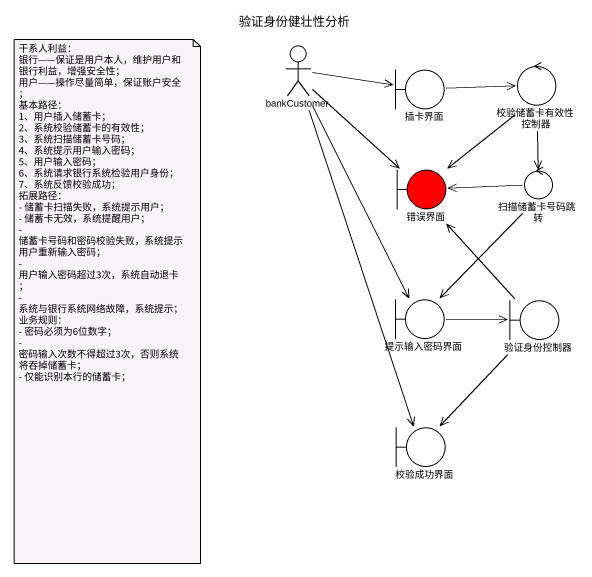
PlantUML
@startuml
title 验证身份健壮性分析
actor bankCustomer
boundary 插卡界面
control 校验储蓄卡有效性控制器
boundary 错误界面 #FF0000
control 扫描储蓄卡号码跳转
boundary 提示输入密码界面
boundary 验证身份控制器
boundary 校验成功界面
bankCustomer -right-> 插卡界面
bankCustomer --> 错误界面
bankCustomer --> 提示输入密码界面
bankCustomer --> 校验成功界面
插卡界面 -right-> 校验储蓄卡有效性控制器
校验储蓄卡有效性控制器 --> 错误界面
校验储蓄卡有效性控制器 --> 扫描储蓄卡号码跳转
扫描储蓄卡号码跳转 -left-> 错误界面
扫描储蓄卡号码跳转 --> 提示输入密码界面
提示输入密码界面 -right-> 验证身份控制器
验证身份控制器 -up-> 错误界面
验证身份控制器 --> 校验成功界面
note as N1
  干系人利益：
  银行——保证是用户本人，维护用户和银行利益，增强安全性；
  用户——操作尽量简单，保证账户安全；
  基本路径：
  1、用户插入储蓄卡；
  2、系统校验储蓄卡的有效性；
  3、系统扫描储蓄卡号码；
  4、系统提示用户输入密码；
  5、用户输入密码；
  6、系统请求银行系统检验用户身份；
  7、系统反馈校验成功；
  拓展路径：
  - 储蓄卡扫描失败，系统提示用户；
  - 储蓄卡无效，系统提醒用户；
  - 储蓄卡号码和密码校验失败，系统提示用户重新输入密码；
  - 用户输入密码超过3次，系统自动退卡；
  - 系统与银行系统网络故障，系统提示；
  业务规则：
  - 密码必须为6位数字；
  - 密码输入次数不得超过3次，否则系统将吞掉储蓄卡；
  - 仅能识别本行的储蓄卡；
end note
@enduml
